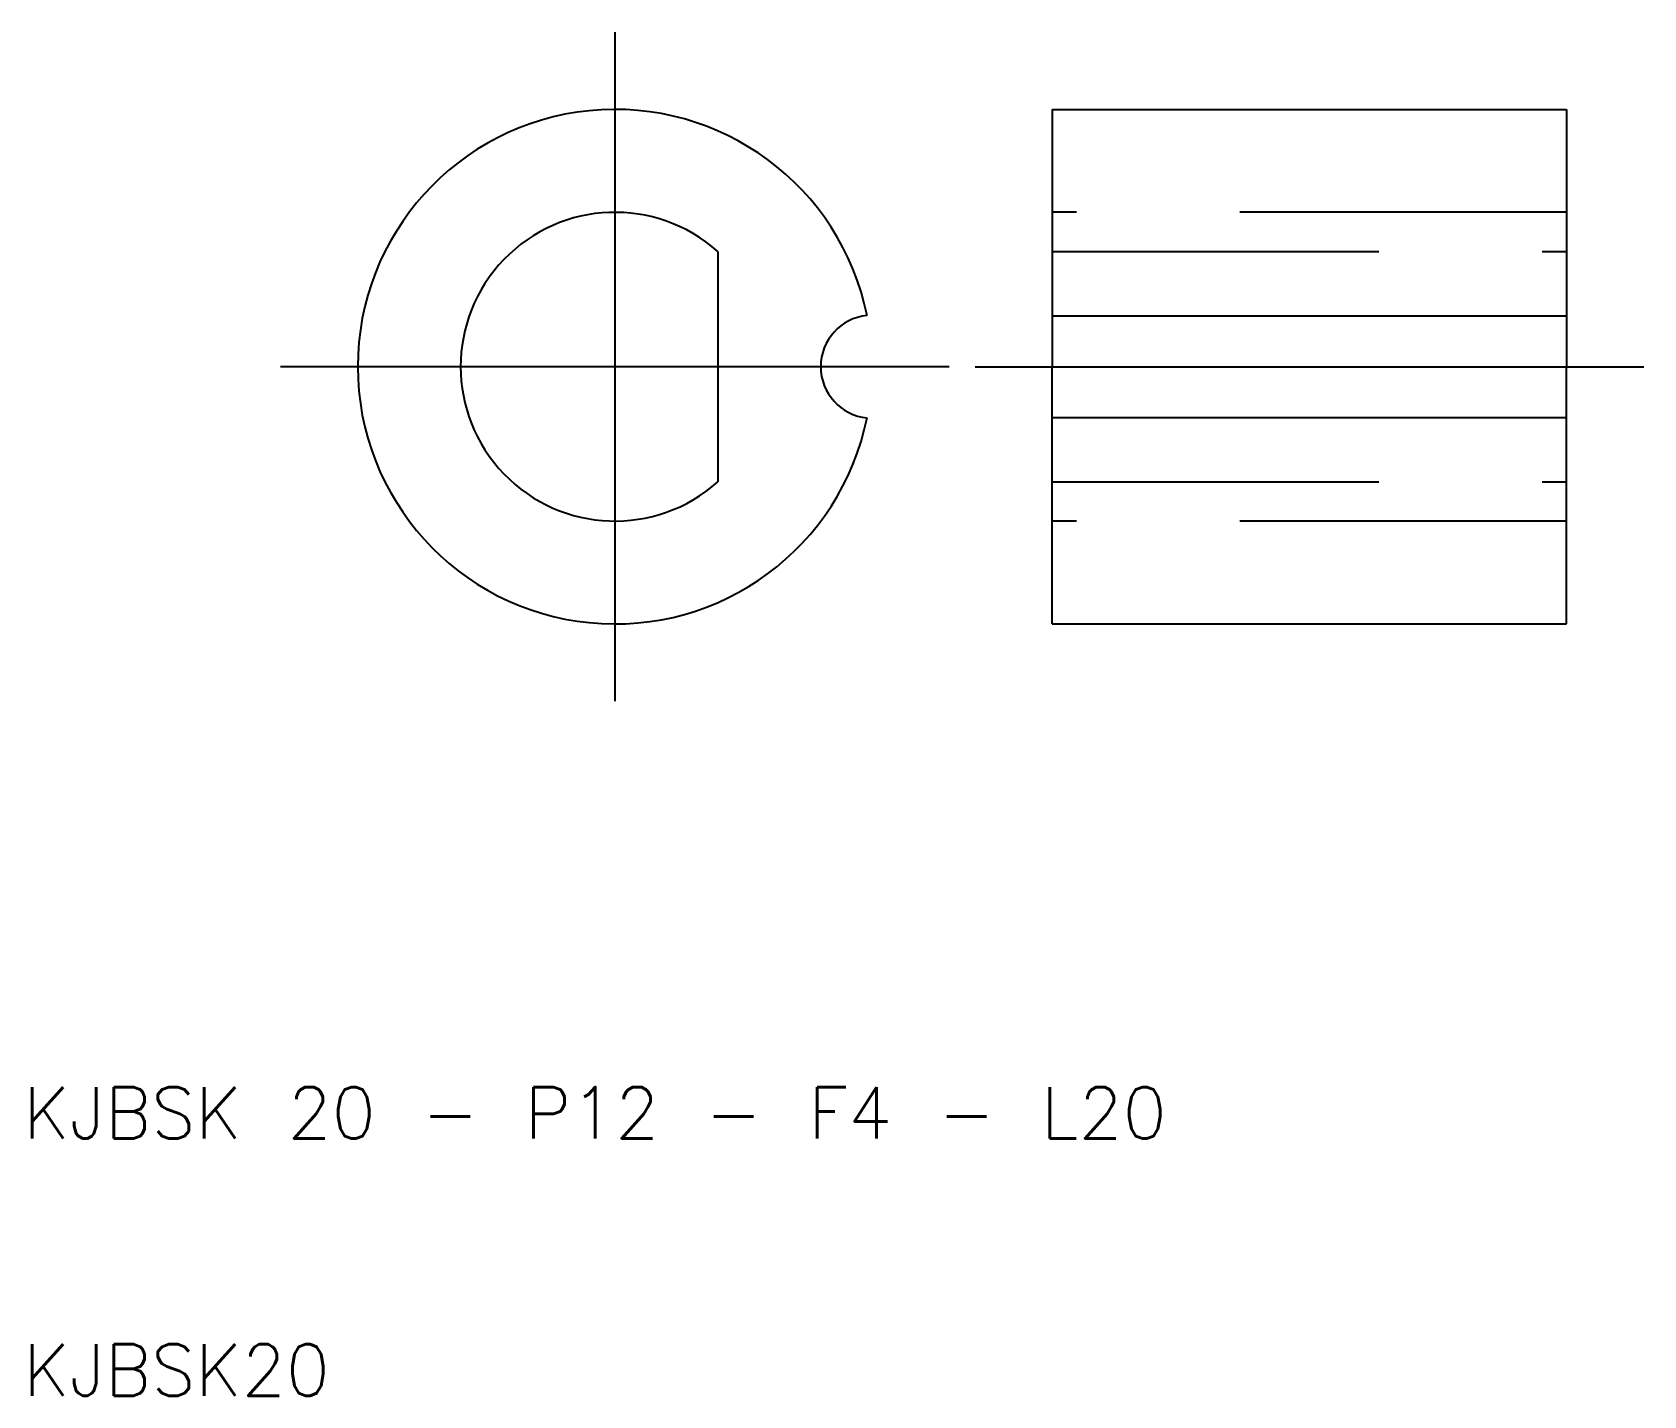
# Model space of a CAD drawing. Extents: x 10.3 to 73, y 10 to 63.
import ezdxf

# ---------------------------------------------------------------- set-up
doc = ezdxf.new("R2010")
doc.units = 0
doc.linetypes.add('CENTER', pattern=[50.8, 31.75, -6.35, 6.35, -6.35])
doc.linetypes.add('DASHED', pattern=[19.05, 12.7, -6.35])
doc.layers.get('0').update_dxf_attribs({"linetype": 'CONTINUOUS'})
doc.layers.add('CENTER', color=1, linetype='CENTER')
doc.styles.get("Standard").update_dxf_attribs({"font": 'txt.shx'})

msp = doc.modelspace()

# ---------------------------------------------------------------- linework, layer by layer
for p, q in [((50, 60), (70, 60)), ((50, 60), (50, 50)), ((70, 60), (70, 50)), ((37, 54.472), (37, 45.528)), ((50, 51.972), (70, 51.972)), ((50, 40), (50, 50)), ((70, 40), (70, 50)), ((50, 48.028), (70, 48.028)), ((50, 40), (70, 40))]:
    msp.add_line(p, q)
at = {"color": 3, "linetype": 'DASHED'}
for p, q in [((70, 56), (50, 56)), ((50, 54.472), (70, 54.472)), ((50, 45.528), (70, 45.528)), ((70, 44), (50, 44))]:
    msp.add_line(p, q, dxfattribs=at)
for centre, radius, start, end in [((33, 50), 10, 11.47834, 348.52166), ((33, 50), 6, 48.18969, 311.81031), ((43, 50), 2, 95.73917, 264.26083)]:
    msp.add_arc(centre, radius, start, end)
at = {"layer": 'CENTER'}
for p, q in [((33, 63), (33, 37)), ((46, 50), (20, 50)), ((47, 50), (73, 50))]:
    msp.add_line(p, q, dxfattribs=at)

# ---------------------------------------------------------------- texts
for s, p in [('KJBSK 20 - P12 - F4 - L20', (10, 20)), ('KJBSK20', (10, 10))]:
    msp.add_text(s, height=2).set_placement(p)

doc.saveas('drawing.dxf')
